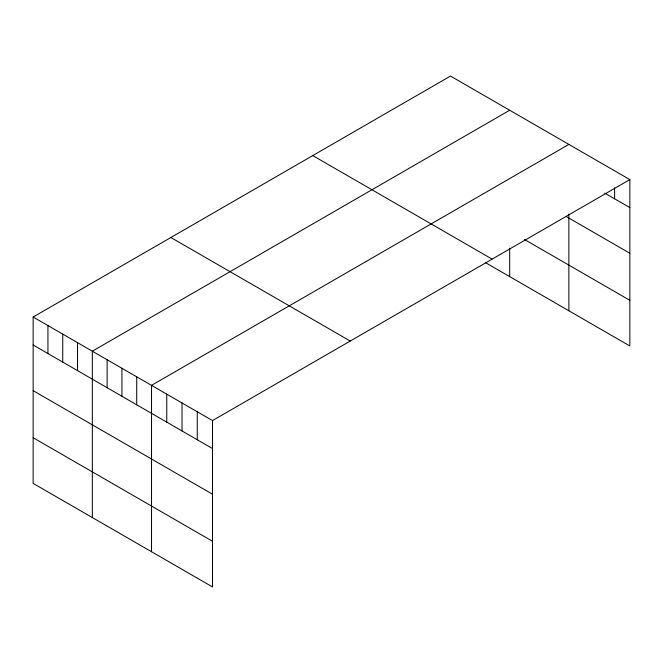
<?xml version="1.0" encoding="UTF-8"?>
<svg xmlns="http://www.w3.org/2000/svg" width="663" height="663" viewBox="0 0 663 663"><rect width="100%" height="100%" fill="white"/><g stroke="black" fill="none" stroke-linecap="round" stroke-linejoin="round"><path stroke-width="0.99" d="M629.85 179.615L212.508 420.574L212.508 586.929L33.15 483.385L33.15 317.022L450.492 76.071L629.85 179.615L629.85 345.978L485.308 262.531M509.681 110.24L92.339 351.191L92.339 517.554M568.871 144.41L151.529 385.36L151.529 551.724M604.739 193.107L629.85 207.602M566.26 216.552L629.85 253.266M524.474 239.484L629.85 300.314M312.77 155.581L492.128 259.134M170.872 237.503L350.23 341.055M33.15 317.022L212.508 420.574M33.15 345.009L212.508 448.553M33.15 390.673L212.508 494.217M33.15 437.721L212.508 541.265M614.601 187.811L614.601 198.801M568.871 214L568.871 310.773M509.681 248.186L509.681 276.604M197.259 411.773L197.259 439.751M182.018 402.963L182.018 430.95M166.769 394.162L166.769 422.149M136.727 376.824L136.727 404.803M121.934 368.28L121.934 396.267M107.133 359.736L107.133 387.722M77.538 342.647L77.538 370.634M62.745 334.102L62.745 362.089M47.943 325.566L47.943 353.553"/></g></svg>
